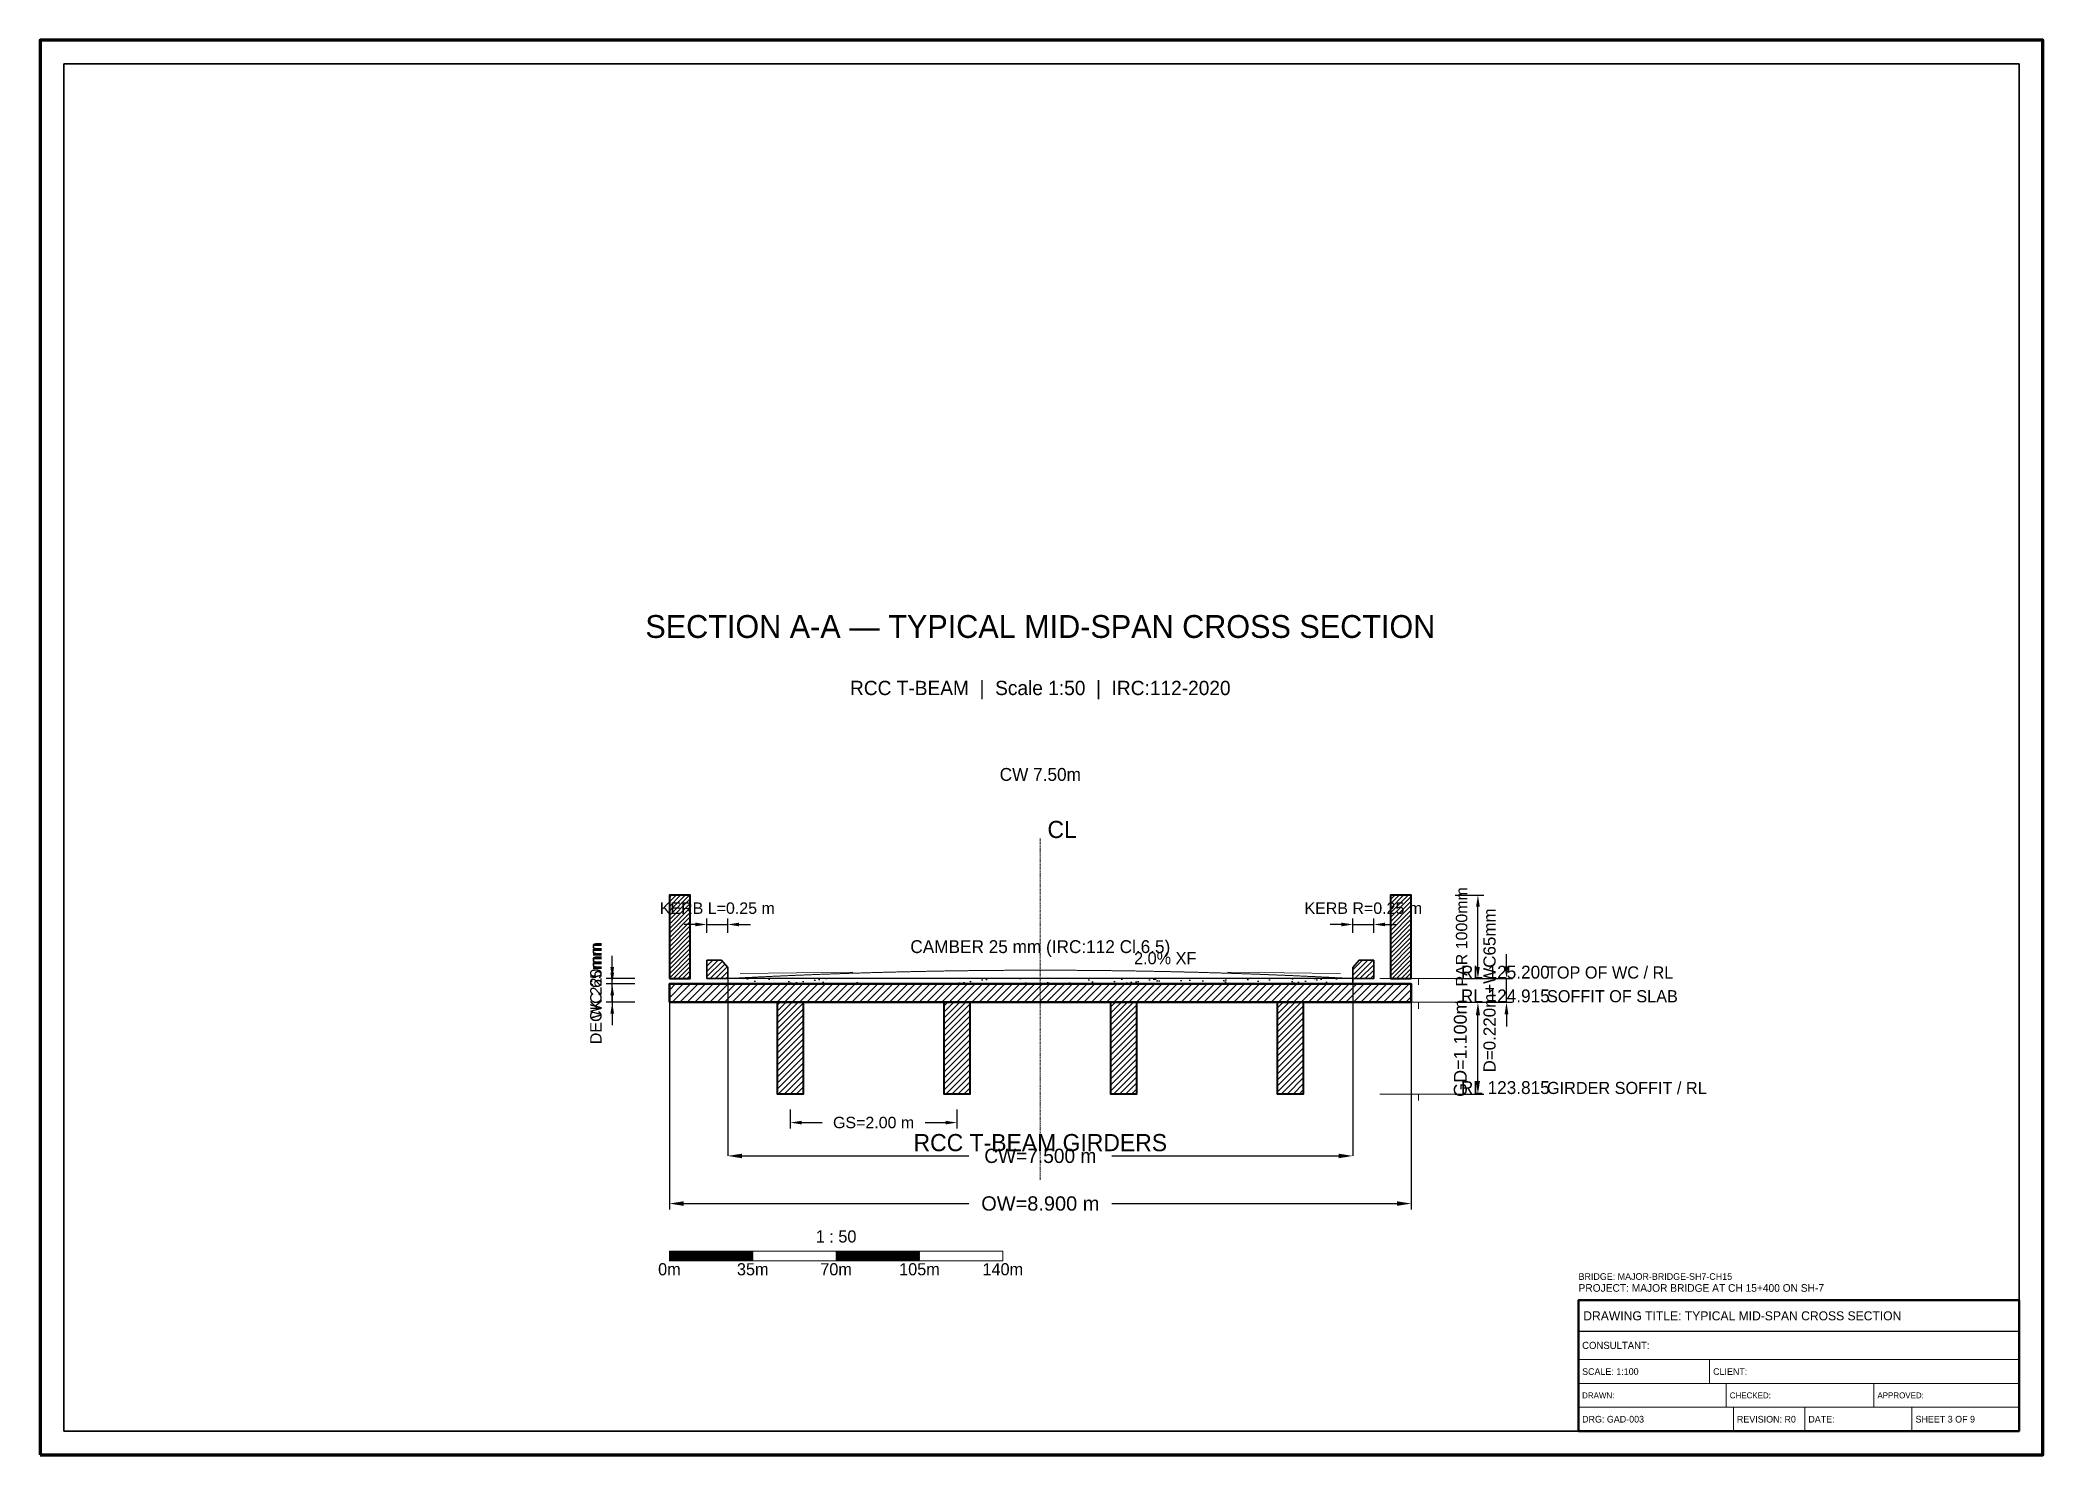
# Model space of a CAD drawing. Header units: metres. Extents: x 0 to 841, y 0 to 594.
import ezdxf
from ezdxf.enums import TextEntityAlignment as Align

# ---------------------------------------------------------------- set-up
doc = ezdxf.new("R2010")
doc.units = ezdxf.units.M
doc.linetypes.add('CENTER', pattern=[1.5, 0.75, -0.25, 0.25, -0.25])
doc.linetypes.add('DASHED', pattern=[0.5, 0.375, -0.125])
for name, color, linetype, lineweight in [('BORDER-INNER', 7, 'Continuous', 35), ('BORDER-OUTER', 7, 'Continuous', 70), ('DIM-LEVEL', 3, 'Continuous', 18), ('DIM-LINEAR', 3, 'Continuous', 18), ('DIM-SLOPE', 3, 'Continuous', 18), ('STRUC-CENTRE', 6, 'CENTER', 18), ('STRUC-HATCHING', 8, 'Continuous', 18), ('SUPER-CAMBER', 6, 'DASHED', 18), ('SUPER-DECK', 2, 'Continuous', 50), ('SUPER-GIRDER', 1, 'Continuous', 35), ('SUPER-KERB', 7, 'Continuous', 25), ('SUPER-PARAPET', 2, 'Continuous', 35), ('SUPER-WEARING', 8, 'Continuous', 25), ('SYM-SCALE', 7, 'Continuous', 13), ('TEXT-GENERAL', 7, 'Continuous', 18), ('TEXT-HEADER', 7, 'Continuous', 25), ('TEXT-LEVEL', 5, 'Continuous', 18), ('TEXT-SPEC', 7, 'Continuous', 13), ('TEXT-TITLE', 7, 'Continuous', 25), ('TITLEBLK-BOX', 7, 'Continuous', 50), ('TITLEBLK-TEXT', 7, 'Continuous', 18)]:
    doc.layers.add(name, color=color, linetype=linetype, lineweight=lineweight)
doc.styles.add('BRIDGE_STD', font='Arial.ttf')
doc.dimstyles.new('BRG_DIM', dxfattribs={"dimtxt": 0.006, "dimasz": 6, "dimexe": 1.25, "dimexo": 0.625, "dimtad": 1, "dimcen": 2.5, "dimazin": 3, "dimtfac": 1, "dimtmove": 0, "dimatfit": 3})
doc.dimstyles.new('pmb100', dxfattribs={"dimtxt": 2.5, "dimasz": 0.9375, "dimexe": 2.5, "dimexo": 2.5, "dimtad": 0, "dimtih": 1, "dimdec": 0, "dimtxsty": 'BRIDGE_STD', "dimcen": 2.5, "dimazin": 3, "dimtfac": 1, "dimtmove": 0, "dimatfit": 3})

# ---------------------------------------------------------------- blocks, each defined once
blk = doc.blocks.new('_CLOSEDFILLED')
at = {"color": 0, "linetype": 'BYBLOCK'}
blk.add_solid([(-1, 0.16), (0, 0), (-1, -0.16)], dxfattribs=at)
blk = doc.blocks.new('*D1')
for p, q in [((288.75, 200), (288.75, 125.525)), ((551.25, 200), (551.25, 125.525)), ((294.75, 125.525), (390, 125.525)), ((450, 125.525), (545.25, 125.525))]:
    blk.add_line(p, q)
at = {"layer": 'Defpoints'}
for p in [(288.75, 200), (551.25, 200), (288.75, 125.525)]:
    blk.add_point(p, dxfattribs=at)
at = {"layer": 'DIM-LINEAR', "xscale": 6, "yscale": 6, "rotation": 180}
blk.add_blockref('_CLOSEDFILLED', (288.75, 125.525), dxfattribs=at)
at = {"layer": 'DIM-LINEAR', "xscale": 6, "yscale": 6}
blk.add_blockref('_CLOSEDFILLED', (551.25, 125.525), dxfattribs=at)
at = {"layer": 'DIM-LINEAR', "color": 3, "insert": (420, 125.525), "char_height": 6, "attachment_point": 5}
blk.add_mtext('CW=7.500 m', dxfattribs=at)

msp = doc.modelspace()

# ---------------------------------------------------------------- hatches: boundary and pattern name
at = {"layer": 'STRUC-HATCHING'}
h = msp.add_hatch(dxfattribs=at)
h.set_pattern_fill('ANSI31', scale=0.42)
h.paths.add_polyline_path([(264.25, 200), (273, 200), (273, 235), (264.25, 235)])
h = msp.add_hatch(dxfattribs=at)
h.set_pattern_fill('ANSI31', scale=0.42)
h.paths.add_polyline_path([(567, 200), (575.75, 200), (575.75, 235), (567, 235)])
h = msp.add_hatch(dxfattribs=at)
h.set_pattern_fill('ANSI31', scale=0.49)
h.paths.add_polyline_path([(280, 200), (288.75, 200), (288.75, 204.62), (286.125, 207.7), (280, 207.7)])
h = msp.add_hatch(dxfattribs=at)
h.set_pattern_fill('ANSI31', scale=0.49)
h.paths.add_polyline_path([(551.25, 200), (560, 200), (560, 207.7), (553.875, 207.7), (551.25, 204.62)])
h = msp.add_hatch(dxfattribs=at)
h.set_pattern_fill('ANSI31', scale=0.7)
h.paths.add_polyline_path([(264.25, 190.025), (575.75, 190.025), (575.75, 197.725), (264.25, 197.725)])
h = msp.add_hatch(dxfattribs=at)
h.set_pattern_fill('ANSI31', scale=0.56)
h.paths.add_polyline_path([(309.61, 190.025), (320.39, 190.025), (320.39, 151.525), (309.61, 151.525)])
h = msp.add_hatch(dxfattribs=at)
h.set_pattern_fill('ANSI31', scale=0.56)
h.paths.add_polyline_path([(379.61, 190.025), (390.39, 190.025), (390.39, 151.525), (379.61, 151.525)])
h = msp.add_hatch(dxfattribs=at)
h.set_pattern_fill('ANSI31', scale=0.56)
h.paths.add_polyline_path([(449.61, 190.025), (460.39, 190.025), (460.39, 151.525), (449.61, 151.525)])
h = msp.add_hatch(dxfattribs=at)
h.set_pattern_fill('ANSI31', scale=0.56)
h.paths.add_polyline_path([(519.61, 190.025), (530.39, 190.025), (530.39, 151.525), (519.61, 151.525)])
at = {"layer": 'SUPER-WEARING'}
h = msp.add_hatch(dxfattribs=at)
h.set_pattern_fill('AR-SAND', scale=0.14)
h.paths.add_polyline_path([(288.75, 197.725), (551.25, 197.725), (551.25, 200), (288.75, 200)])
at = {"layer": 'SYM-SCALE'}
h = msp.add_hatch(dxfattribs=at)
h.set_pattern_fill('SOLID')
h.paths.add_polyline_path([(264.25, 81.525), (299.25, 81.525), (299.25, 85.605), (264.25, 85.605)])
h = msp.add_hatch(dxfattribs=at)
h.set_pattern_fill('SOLID')
h.paths.add_polyline_path([(334.25, 81.525), (369.25, 81.525), (369.25, 85.605), (334.25, 85.605)])

# ---------------------------------------------------------------- linework, layer by layer
at = {"layer": 'BORDER-INNER'}
msp.add_lwpolyline([(10, 10), (831, 10), (831, 584), (10, 584), (10, 10)], dxfattribs=at)
at = {"layer": 'BORDER-OUTER'}
msp.add_lwpolyline([(0, 0), (841, 0), (841, 594), (0, 594), (0, 0)], dxfattribs=at)
at = {"layer": 'DIM-LEVEL'}
for p, q in [((562.55, 200), (594.95, 200)), ((578.75, 200), (578.75, 197.3)), ((562.55, 190.025), (594.95, 190.025)), ((578.75, 190.025), (578.75, 187.325)), ((562.55, 151.525), (594.95, 151.525)), ((578.75, 151.525), (578.75, 148.825))]:
    msp.add_line(p, q, dxfattribs=at)
at = {"layer": 'DIM-SLOPE', "color": 3}
for p, q in [((341.25, 202.625), (294, 202.153)), ((498.75, 202.625), (546, 202.153))]:
    msp.add_line(p, q, dxfattribs=at)
at = {"layer": 'STRUC-CENTRE'}
for p, q in [((420, 115.525), (420, 259)), ((281.75, 190.025), (348.25, 190.025)), ((351.75, 190.025), (418.25, 190.025)), ((421.75, 190.025), (488.25, 190.025)), ((491.75, 190.025), (558.25, 190.025))]:
    msp.add_line(p, q, dxfattribs=at)
at = {"layer": 'SUPER-CAMBER', "color": 6}
msp.add_lwpolyline([(288.75, 200), (301.875, 200.665), (315, 201.26), (328.125, 201.785), (341.25, 202.24), (354.375, 202.625), (367.5, 202.94), (380.625, 203.185), (393.75, 203.36), (406.875, 203.465), (420, 203.5), (433.125, 203.465), (446.25, 203.36), (459.375, 203.185), (472.5, 202.94), (485.625, 202.625), (498.75, 202.24), (511.875, 201.785), (525, 201.26), (538.125, 200.665), (551.25, 200)], dxfattribs=at)
at = {"layer": 'SUPER-DECK', "lineweight": 50}
msp.add_lwpolyline([(264.25, 190.025), (575.75, 190.025), (575.75, 197.725), (264.25, 197.725), (264.25, 190.025)], dxfattribs=at)
at = {"layer": 'SUPER-GIRDER', "lineweight": 40}
for points in [[(309.61, 190.025), (320.39, 190.025), (320.39, 151.525), (309.61, 151.525), (309.61, 190.025)], [(379.61, 190.025), (390.39, 190.025), (390.39, 151.525), (379.61, 151.525), (379.61, 190.025)], [(449.61, 190.025), (460.39, 190.025), (460.39, 151.525), (449.61, 151.525), (449.61, 190.025)], [(519.61, 190.025), (530.39, 190.025), (530.39, 151.525), (519.61, 151.525), (519.61, 190.025)]]:
    msp.add_lwpolyline(points, dxfattribs=at)
at = {"layer": 'SUPER-KERB', "lineweight": 35}
for points in [[(280, 200), (288.75, 200), (288.75, 204.62), (286.125, 207.7), (280, 207.7), (280, 200)], [(551.25, 200), (560, 200), (560, 207.7), (553.875, 207.7), (551.25, 204.62), (551.25, 200)]]:
    msp.add_lwpolyline(points, dxfattribs=at)
at = {"layer": 'SUPER-PARAPET', "lineweight": 40}
for points in [[(264.25, 200), (273, 200), (273, 235), (264.25, 235), (264.25, 200)], [(567, 200), (575.75, 200), (575.75, 235), (567, 235), (567, 200)]]:
    msp.add_lwpolyline(points, dxfattribs=at)
at = {"layer": 'SUPER-WEARING'}
msp.add_lwpolyline([(288.75, 197.725), (551.25, 197.725), (551.25, 200), (288.75, 200), (288.75, 197.725)], dxfattribs=at)
at = {"layer": 'SYM-SCALE'}
msp.add_lwpolyline([(264.25, 81.525), (404.25, 81.525), (404.25, 85.605), (264.25, 85.605), (264.25, 81.525)], dxfattribs=at)
at = {"layer": 'TITLEBLK-BOX', "lineweight": 50}
msp.add_lwpolyline([(646, 10), (831, 10), (831, 65), (646, 65), (646, 10)], dxfattribs=at)
at = {"layer": 'TITLEBLK-BOX', "lineweight": 30}
msp.add_lwpolyline([(646, 52), (831, 52), (831, 65), (646, 65), (646, 52)], dxfattribs=at)
at = {"layer": 'TITLEBLK-BOX', "lineweight": 18}
for points in [[(646, 40), (831, 40), (831, 52), (646, 52), (646, 40)], [(646, 30), (701, 30), (701, 40), (646, 40), (646, 30)], [(701, 30), (831, 30), (831, 40), (701, 40), (701, 30)], [(646, 20), (708, 20), (708, 30), (646, 30), (646, 20)], [(708, 20), (770, 20), (770, 30), (708, 30), (708, 20)], [(770, 20), (831, 20), (831, 30), (770, 30), (770, 20)], [(646, 10), (711, 10), (711, 20), (646, 20), (646, 10)], [(711, 10), (741, 10), (741, 20), (711, 20), (711, 10)], [(741, 10), (786, 10), (786, 20), (741, 20), (741, 10)], [(786, 10), (831, 10), (831, 20), (786, 20), (786, 10)]]:
    msp.add_lwpolyline(points, dxfattribs=at)

# ---------------------------------------------------------------- texts
at = {"layer": 'DIM-SLOPE', "color": 3}
msp.add_text('2.0% XF', height=5.1, dxfattribs=at).set_placement((459.375, 206))
at = {"layer": 'STRUC-CENTRE'}
msp.add_text('CL', height=7.2, dxfattribs=at).set_placement((423, 259))
at = {"layer": 'SUPER-CAMBER', "color": 6}
msp.add_text('CAMBER 25 mm (IRC:112 Cl.6.5)', height=5.4, dxfattribs=at).set_placement((420, 210.7), align=Align.CENTER)
at = {"layer": 'TEXT-GENERAL'}
for s, height, p in [('CW 7.50m', 5.4, (420, 283)), ('RCC T-BEAM GIRDERS', 7.2, (420, 127.525)), ('1 : 50', 5.1, (334.25, 89.175)), ('0m', 5.1, (264.25, 75.405)), ('35m', 5.1, (299.25, 75.405)), ('70m', 5.1, (334.25, 75.405)), ('105m', 5.1, (369.25, 75.405)), ('140m', 5.1, (404.25, 75.405))]:
    msp.add_text(s, height=height, dxfattribs=at).set_placement(p, align=Align.CENTER)
at = {"layer": 'TEXT-HEADER'}
msp.add_text('SECTION A-A — TYPICAL MID-SPAN CROSS SECTION', height=9.6, dxfattribs=at).set_placement((420, 343), align=Align.CENTER)
at = {"layer": 'TEXT-LEVEL'}
for s, height, p in [('RL 125.200', 5.4, (596.57, 200)), ('TOP OF WC / RL', 5.1, (632.75, 200)), ('RL 124.915', 5.4, (596.57, 190.025)), ('SOFFIT OF SLAB', 5.1, (632.75, 190.025)), ('RL 123.815', 5.4, (596.57, 151.525)), ('GIRDER SOFFIT / RL', 5.1, (632.75, 151.525))]:
    msp.add_text(s, height=height, dxfattribs=at).set_placement(p)
at = {"layer": 'TEXT-SPEC'}
msp.add_text('RCC T-BEAM  |  Scale 1:50  |  IRC:112-2020', height=6, dxfattribs=at).set_placement((420, 319), align=Align.CENTER)
at = {"layer": 'TEXT-TITLE'}
for s, height, p in [('PROJECT: MAJOR BRIDGE AT CH 15+400 ON SH-7', 3.2, (646, 68.5)), ('DRAWING TITLE: TYPICAL MID-SPAN CROSS SECTION', 3.8, (648, 56.5))]:
    msp.add_text(s, height=height, dxfattribs=at).set_placement(p)
at = {"layer": 'TITLEBLK-TEXT'}
for s, height, p in [('BRIDGE: MAJOR-BRIDGE-SH7-CH15', 2.8, (646, 73.5)), ('CONSULTANT: ', 3, (647.5, 44.5)), ('SCALE: 1:100', 2.8, (647.5, 33.6)), ('CLIENT: ', 2.8, (702.5, 33.6)), ('DRAWN: ', 2.5, (647.5, 23.75)), ('CHECKED: ', 2.5, (709.5, 23.75)), ('APPROVED: ', 2.5, (771.5, 23.75)), ('DRG: GAD-003', 2.8, (647.5, 13.6)), ('REVISION: R0', 2.8, (712.5, 13.6)), ('DATE: ', 2.8, (742.5, 13.6)), ('SHEET 3 OF 9', 2.8, (787.5, 13.6))]:
    msp.add_text(s, height=height, dxfattribs=at).set_placement(p)

# ---------------------------------------------------------------- dimensions: what is measured, and where the dimension line sits
at = {"layer": 'DIM-LINEAR'}
for base, p1, p2, text, override in [((280, 222.7), (280, 216.7), (288.75, 216.7), 'KERB L=0.25 m', {"dimtxt": 4.8, "dimasz": 4.8, "dimgap": 1.92, "dimclrt": 3}), ((551.25, 222.7), (551.25, 216.7), (560, 216.7), 'KERB R=0.25 m', {"dimtxt": 4.8, "dimasz": 4.8, "dimgap": 1.92, "dimclrt": 3}), ((264.25, 105.525), (264.25, 200), (575.75, 200), 'OW=8.900 m', {"dimtxt": 6, "dimasz": 6, "dimgap": 2.4, "dimclrt": 3}), ((315, 139.525), (315, 147.525), (385, 147.525), 'GS=2.00 m', {"dimtxt": 4.8, "dimasz": 4.8, "dimgap": 1.92, "dimclrt": 3})]:
    msp.add_linear_dim(base=base, p1=p1, p2=p2, text=text, dimstyle='pmb100', override=override, dxfattribs=at).render()
for base, p1, p2, text, override in [((603.75, 200), (591.75, 200), (591.75, 235), 'PAR 1000mm', {"dimtxt": 4.8, "dimasz": 4.8, "dimgap": 1.92, "dimclrt": 3}), ((615.75, 190.025), (591.75, 190.025), (591.75, 200), 'D=0.220m+WC65mm', {"dimtxt": 5.1, "dimasz": 5.1, "dimgap": 2.04, "dimclrt": 3}), ((240.25, 190.025), (252.25, 190.025), (252.25, 197.725), 'DECK 220mm', {"dimtxt": 4.8, "dimasz": 4.8, "dimgap": 1.92, "dimclrt": 3}), ((240.25, 197.725), (252.25, 197.725), (252.25, 200), 'WC 65mm', {"dimtxt": 4.8, "dimasz": 4.8, "dimgap": 1.92, "dimclrt": 3}), ((603.75, 151.525), (591.75, 151.525), (591.75, 190.025), 'GD=1.100m', {"dimtxt": 5.4, "dimasz": 5.4, "dimgap": 2.16, "dimclrt": 3})]:
    msp.add_linear_dim(base=base, p1=p1, p2=p2, angle=90, text=text, dimstyle='pmb100', override=override, dxfattribs=at).render()
dim = msp.add_linear_dim(base=(288.75, 125.525), p1=(288.75, 200), p2=(551.25, 200), text='CW=7.500 m', dimstyle='BRG_DIM', override={"dimtxt": 6, "dimasz": 6, "dimgap": 2.4, "dimclrt": 3}, dxfattribs=at)
dim.commit()
dim.dimension.update_dxf_attribs({"geometry": '*D1', "text_midpoint": (420, 125.525)})

doc.saveas('drawing.dxf')
